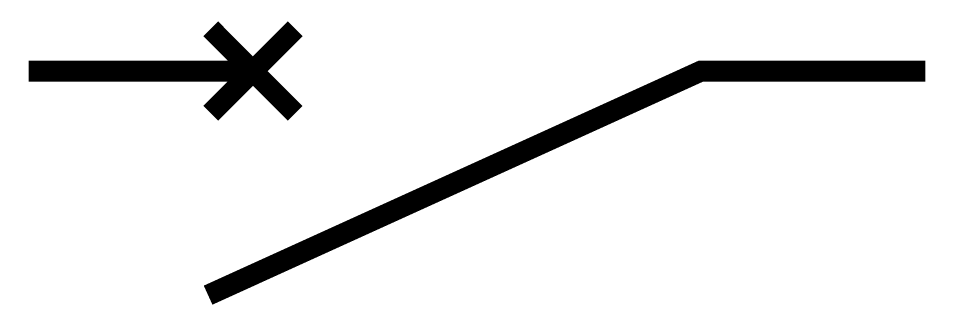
# Model space of a CAD drawing. Header units: millimetres. Extents: x 203 to 1738, y 128 to 608.
import ezdxf

# ---------------------------------------------------------------- set-up
doc = ezdxf.new("R2010")
doc.units = ezdxf.units.MM
doc.layers.add('ELEMENT', color=3, linetype='Continuous')

# ---------------------------------------------------------------- blocks, each defined once
blk = doc.blocks.new('断路器')
at = {"layer": 'ELEMENT', "const_width": 35}
for points in [[(445.7, -70.7), (304.3, 70.7)], [(304.3, -70.7), (445.7, 70.7)], [(0, 0), (375, 0)], [(1500, 0), (1125, 0), (300, -375)]]:
    blk.add_lwpolyline(points, dxfattribs=at)
at = {"layer": 'ELEMENT', "flags": 9}
blk.add_attdef('S', (0, 0), '', height=0.01, rotation=90, dxfattribs=at)

msp = doc.modelspace()

# ---------------------------------------------------------------- block references
msp.add_blockref('断路器', (220.6, 520.2))

doc.saveas('drawing.dxf')
